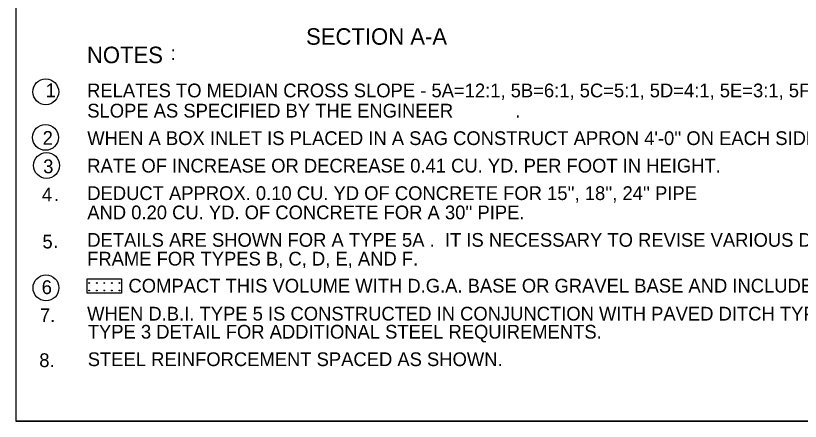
# Model space of a CAD drawing. Extents: x 1007 to 1035.5, y 1000.5 to 1021.5.
# Drawn here: x 1007 to 1018.41, y 1000.5 to 1006.4 of the extents above; entities that cross this region are included whole.
import ezdxf

# ---------------------------------------------------------------- set-up
doc = ezdxf.new("R2010")
doc.units = 0
for name, color, linetype in [('Level 1', 7, 'Continuous'), ('Level 10', 7, 'Continuous'), ('Level 11', 7, 'Continuous')]:
    doc.layers.add(name, color=color, linetype=linetype)

msp = doc.modelspace()

# ---------------------------------------------------------------- linework, layer by layer
at = {"layer": 'Level 1'}
for p, q in [((1008.039, 1002.366), (1008.039, 1002.573)), ((1008.039, 1002.573), (1008.539, 1002.573)), ((1008.539, 1002.571), (1008.539, 1002.366)), ((1008.539, 1002.366), (1008.039, 1002.366))]:
    msp.add_line(p, q, dxfattribs=at)
for centre, radius in [((1007.437, 1005.294), 0.188), ((1007.433, 1004.63), 0.188), ((1007.449, 1004.222), 0.188), ((1007.44, 1002.441), 0.188), ((1008.069, 1002.512), 0.005), ((1008.069, 1002.512), 0.0025), ((1008.179, 1002.512), 0.005), ((1008.179, 1002.512), 0.0025), ((1008.289, 1002.512), 0.005), ((1008.289, 1002.512), 0.0025), ((1008.399, 1002.512), 0.005), ((1008.399, 1002.512), 0.0025), ((1008.509, 1002.512), 0.005), ((1008.509, 1002.512), 0.0025), ((1008.069, 1002.402), 0.005), ((1008.069, 1002.402), 0.0025), ((1008.179, 1002.402), 0.005), ((1008.179, 1002.402), 0.0025), ((1008.289, 1002.402), 0.005), ((1008.289, 1002.402), 0.0025), ((1008.399, 1002.402), 0.005), ((1008.399, 1002.402), 0.0025), ((1008.509, 1002.402), 0.005), ((1008.509, 1002.402), 0.0025)]:
    msp.add_circle(centre, radius, dxfattribs=at)
at = {"layer": 'Level 10'}
for p in [(1007, 1021.5), (1035.5, 1000.5)]:
    msp.add_line(p, (1007, 1000.5), dxfattribs=at)
at = {"layer": 'Level 11'}
msp.add_lwpolyline([(1007, 1000.5), (1035.5, 1000.5), (1035.5, 1021.5), (1007, 1021.5)], close=True, dxfattribs=at)

# ---------------------------------------------------------------- texts
at = {"layer": 'Level 1'}
for s, height, p in [('SECTION A-A', 0.24, (1011.223, 1005.978)), ('NOTES', 0.24, (1008.036, 1005.71)), (':', 0.2, (1009.253, 1005.756)), ('1', 0.2, (1007.435, 1005.215)), ('RELATES TO MEDIAN CROSS SLOPE - 5A=12:1, 5B=6:1, 5C=5:1, 5D=4:1, 5E=3:1, 5F EQUALS ANY ADDITIONAL', 0.2, (1008.038, 1005.213)), ('SLOPE AS SPECIFIED BY THE ENGINEER', 0.2, (1008.041, 1004.919)), ('.', 0.2, (1014.265, 1004.918)), ('2', 0.2, (1007.392, 1004.522)), ("WHEN A BOX INLET IS PLACED IN A SAG CONSTRUCT APRON 4'-0'' ON EACH SIDE AS SHOWN.", 0.2, (1008.041, 1004.519)), ('3', 0.2, (1007.4, 1004.109)), ('RATE OF INCREASE OR DECREASE 0.41 CU. YD. PER FOOT IN HEIGHT.', 0.2, (1008.041, 1004.119)), ("DEDUCT APPROX. 0.10 CU. YD OF CONCRETE FOR 15'', 18'', 24'' PIPE", 0.2, (1008.041, 1003.719)), ('4', 0.2, (1007.38, 1003.699)), ('.', 0.2, (1007.558, 1003.703)), ("AND 0.20 CU. YD. OF CONCRETE FOR A 30'' PIPE.", 0.2, (1008.041, 1003.439)), ('DETAILS ARE SHOWN FOR A TYPE 5A .  IT IS NECESSARY TO REVISE VARIOUS DETAILS INCLUDING ', 0.2, (1008.041, 1003.039)), ('5', 0.2, (1007.389, 1003.015)), ('.', 0.2, (1007.548, 1003.022)), ('FRAME FOR TYPES B, C, D, E, AND F.', 0.2, (1008.039, 1002.766)), ('6', 0.2, (1007.378, 1002.351)), ('COMPACT THIS VOLUME WITH D.G.A. BASE OR GRAVEL BASE AND INCLUDE IN THE UNIT PRICE OF THE BOX.', 0.2, (1008.64, 1002.373)), ('7.', 0.2, (1007.352, 1001.943)), ('WHEN D.B.I. TYPE 5 IS CONSTRUCTED IN CONJUNCTION WITH PAVED DITCH TYPE 3, SEE PAVED DITCH', 0.2, (1008.039, 1001.966)), ('TYPE 3 DETAIL FOR ADDITIONAL STEEL REQUIREMENTS.', 0.2, (1008.048, 1001.703)), ('8.', 0.2, (1007.343, 1001.289)), ('STEEL REINFORCEMENT SPACED AS SHOWN.', 0.2, (1008.048, 1001.303))]:
    msp.add_text(s, height=height, dxfattribs=at).set_placement(p)

doc.saveas('drawing.dxf')
